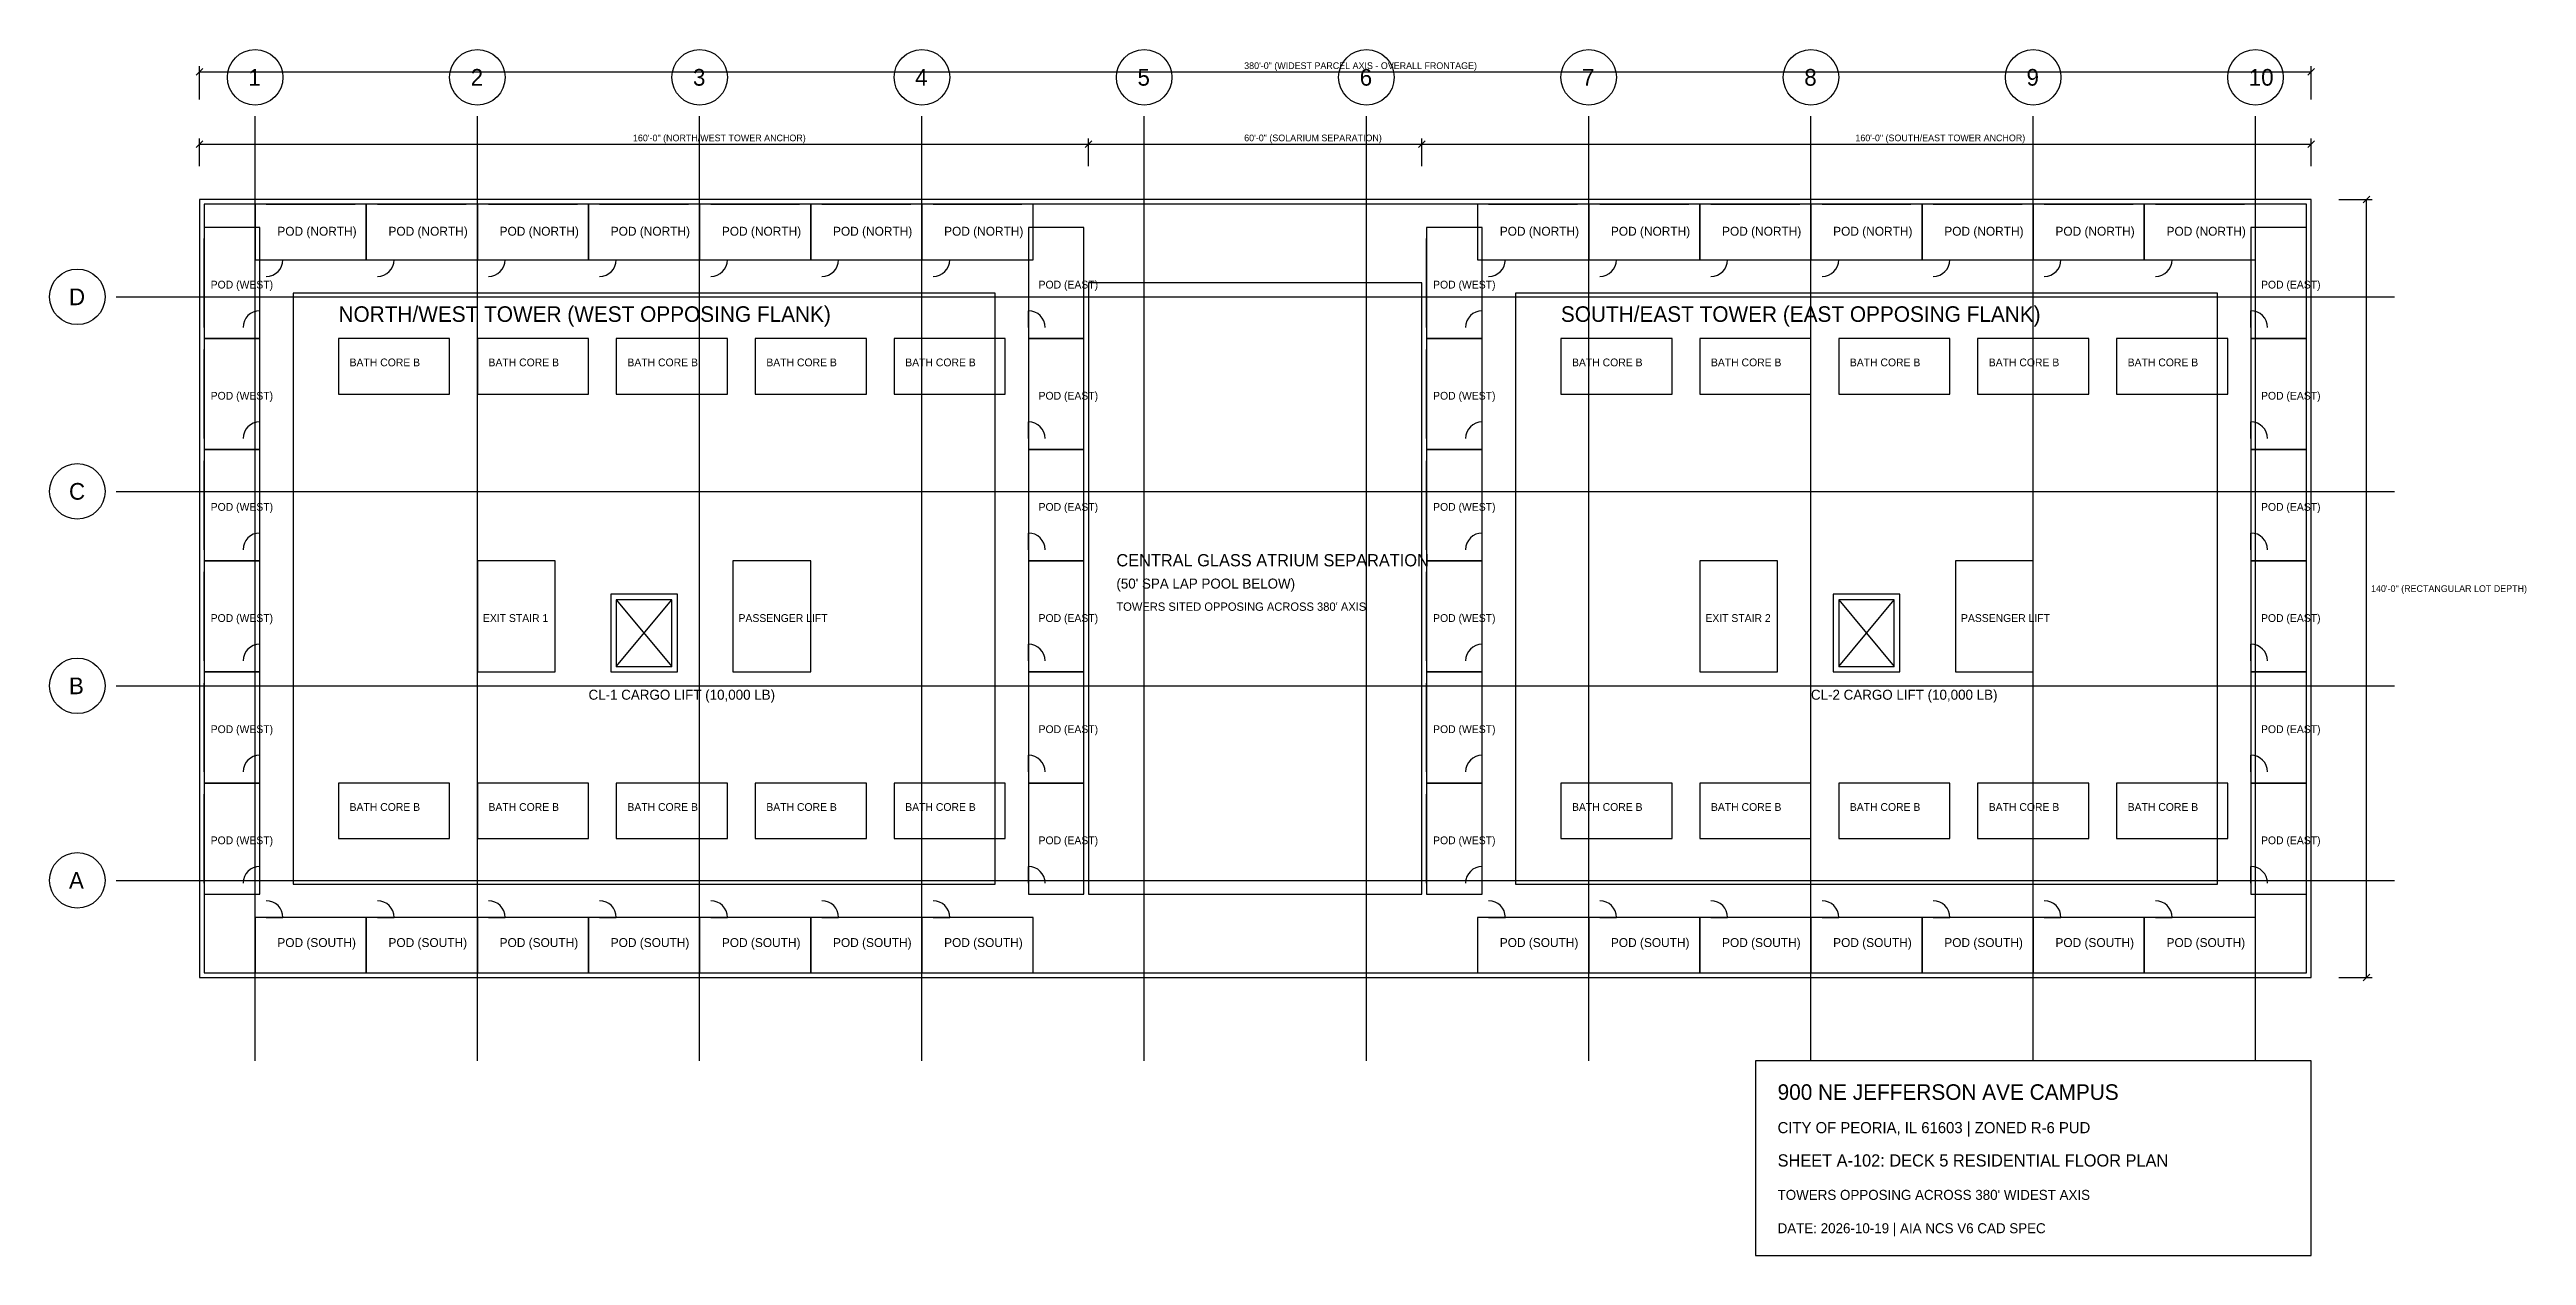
# Model space of a CAD drawing. Extents: x -27 to 419, y -50 to 167.
import ezdxf

# ---------------------------------------------------------------- set-up
doc = ezdxf.new("R2010")
doc.units = 0
for name, color, linetype in [('A-ANNO-DIMS', 6, 'CONTINUOUS'), ('A-ANNO-TEXT', 7, 'CONTINUOUS'), ('A-ANNO-TTLB', 7, 'CONTINUOUS'), ('A-DOOR', 4, 'CONTINUOUS'), ('A-ELEV-CARGO', 1, 'CONTINUOUS'), ('A-FLOR-FIXT', 3, 'CONTINUOUS'), ('A-GLAZ', 5, 'CONTINUOUS'), ('A-GRID', 8, 'Continuous'), ('A-WALL-EXTR', 7, 'CONTINUOUS'), ('A-WALL-INTR', 2, 'CONTINUOUS')]:
    doc.layers.add(name, color=color, linetype=linetype)

msp = doc.modelspace()

# ---------------------------------------------------------------- linework, layer by layer
at = {"layer": 'A-ANNO-DIMS'}
for p, q in [((-0.6, 162.4), (0.6, 163.6)), ((0, 158), (0, 164)), ((0, 163), (380, 163)), ((379.4, 162.4), (380.6, 163.6)), ((380, 158), (380, 164)), ((-0.6, 149.4), (0.6, 150.6)), ((0, 146), (0, 151)), ((0, 150), (160, 150)), ((159.4, 149.4), (160.6, 150.6)), ((159.4, 149.4), (160.6, 150.6)), ((160, 146), (160, 151)), ((160, 146), (160, 151)), ((160, 150), (220, 150)), ((219.4, 149.4), (220.6, 150.6)), ((219.4, 149.4), (220.6, 150.6)), ((220, 146), (220, 151)), ((220, 146), (220, 151)), ((220, 150), (380, 150)), ((379.4, 149.4), (380.6, 150.6)), ((380, 146), (380, 151)), ((385, 140), (391, 140)), ((389.4, 139.4), (390.6, 140.6)), ((390, 0), (390, 140)), ((385, 0), (391, 0)), ((389.4, -0.6), (390.6, 0.6))]:
    msp.add_line(p, q, dxfattribs=at)
at = {"layer": 'A-ANNO-TTLB'}
for p, q in [((380, -15), (280, -15)), ((280, -15), (280, -50)), ((380, -50), (380, -15)), ((280, -50), (380, -50))]:
    msp.add_line(p, q, dxfattribs=at)
at = {"layer": 'A-DOOR'}
for p, q in [((12, 129.17), (15, 129.17)), ((32, 129.17), (35, 129.17)), ((52, 129.17), (55, 129.17)), ((72, 129.17), (75, 129.17)), ((92, 129.17), (95, 129.17)), ((112, 129.17), (115, 129.17)), ((132, 129.17), (135, 129.17)), ((232, 129.17), (235, 129.17)), ((252, 129.17), (255, 129.17)), ((272, 129.17), (275, 129.17)), ((292, 129.17), (295, 129.17)), ((312, 129.17), (315, 129.17)), ((332, 129.17), (335, 129.17)), ((352, 129.17), (355, 129.17)), ((10.83, 117), (10.83, 120)), ((149.17, 117), (149.17, 120)), ((230.83, 117), (230.83, 120)), ((369.17, 117), (369.17, 120)), ((10.83, 97), (10.83, 100)), ((149.17, 97), (149.17, 100)), ((230.83, 97), (230.83, 100)), ((369.17, 97), (369.17, 100)), ((10.83, 77), (10.83, 80)), ((149.17, 77), (149.17, 80)), ((230.83, 77), (230.83, 80)), ((369.17, 77), (369.17, 80)), ((10.83, 57), (10.83, 60)), ((149.17, 57), (149.17, 60)), ((230.83, 57), (230.83, 60)), ((369.17, 57), (369.17, 60)), ((10.83, 37), (10.83, 40)), ((149.17, 37), (149.17, 40)), ((230.83, 37), (230.83, 40)), ((369.17, 37), (369.17, 40)), ((10.83, 17), (10.83, 20)), ((149.17, 17), (149.17, 20)), ((230.83, 17), (230.83, 20)), ((369.17, 17), (369.17, 20)), ((12, 10.83), (15, 10.83)), ((32, 10.83), (35, 10.83)), ((52, 10.83), (55, 10.83)), ((72, 10.83), (75, 10.83)), ((92, 10.83), (95, 10.83)), ((112, 10.83), (115, 10.83)), ((132, 10.83), (135, 10.83)), ((232, 10.83), (235, 10.83)), ((252, 10.83), (255, 10.83)), ((272, 10.83), (275, 10.83)), ((292, 10.83), (295, 10.83)), ((312, 10.83), (315, 10.83)), ((332, 10.83), (335, 10.83)), ((352, 10.83), (355, 10.83))]:
    msp.add_line(p, q, dxfattribs=at)
for centre, start, end in [((12, 129.17), 270, 360), ((32, 129.17), 270, 360), ((52, 129.17), 270, 360), ((72, 129.17), 270, 360), ((92, 129.17), 270, 360), ((112, 129.17), 270, 360), ((132, 129.17), 270, 360), ((232, 129.17), 270, 360), ((252, 129.17), 270, 360), ((272, 129.17), 270, 360), ((292, 129.17), 270, 360), ((312, 129.17), 270, 360), ((332, 129.17), 270, 360), ((352, 129.17), 270, 360), ((10.83, 117), 90, 180), ((149.17, 117), 0, 90), ((230.83, 117), 90, 180), ((369.17, 117), 0, 90), ((10.83, 97), 90, 180), ((149.17, 97), 0, 90), ((230.83, 97), 90, 180), ((369.17, 97), 0, 90), ((10.83, 77), 90, 180), ((149.17, 77), 0, 90), ((230.83, 77), 90, 180), ((369.17, 77), 0, 90), ((10.83, 57), 90, 180), ((149.17, 57), 0, 90), ((230.83, 57), 90, 180), ((369.17, 57), 0, 90), ((10.83, 37), 90, 180), ((149.17, 37), 0, 90), ((230.83, 37), 90, 180), ((369.17, 37), 0, 90), ((10.83, 17), 90, 180), ((149.17, 17), 0, 90), ((230.83, 17), 90, 180), ((369.17, 17), 0, 90), ((12, 10.83), 0, 90), ((32, 10.83), 0, 90), ((52, 10.83), 0, 90), ((72, 10.83), 0, 90), ((92, 10.83), 0, 90), ((112, 10.83), 0, 90), ((132, 10.83), 0, 90), ((232, 10.83), 0, 90), ((252, 10.83), 0, 90), ((272, 10.83), 0, 90), ((292, 10.83), 0, 90), ((312, 10.83), 0, 90), ((332, 10.83), 0, 90), ((352, 10.83), 0, 90)]:
    msp.add_arc(centre, 3, start, end, dxfattribs=at)
at = {"layer": 'A-ELEV-CARGO'}
for p, q in [((86, 69), (74, 69)), ((74, 69), (74, 55)), ((85, 68), (75, 68)), ((75, 68), (75, 56)), ((75, 56), (85, 68)), ((75, 68), (85, 56)), ((85, 56), (85, 68)), ((86, 55), (86, 69)), ((306, 69), (294, 69)), ((294, 69), (294, 55)), ((305, 68), (295, 68)), ((295, 68), (295, 56)), ((295, 56), (305, 68)), ((295, 68), (305, 56)), ((305, 56), (305, 68)), ((306, 55), (306, 69)), ((74, 55), (86, 55)), ((75, 56), (85, 56)), ((294, 55), (306, 55)), ((295, 56), (305, 56))]:
    msp.add_line(p, q, dxfattribs=at)
at = {"layer": 'A-FLOR-FIXT'}
for p, q in [((45, 115), (25, 115)), ((25, 115), (25, 105)), ((45, 105), (45, 115)), ((70, 115), (50, 115)), ((50, 115), (50, 105)), ((70, 105), (70, 115)), ((95, 115), (75, 115)), ((75, 115), (75, 105)), ((95, 105), (95, 115)), ((120, 115), (100, 115)), ((100, 115), (100, 105)), ((120, 105), (120, 115)), ((145, 115), (125, 115)), ((125, 115), (125, 105)), ((145, 105), (145, 115)), ((265, 115), (245, 115)), ((245, 115), (245, 105)), ((265, 105), (265, 115)), ((290, 115), (270, 115)), ((270, 115), (270, 105)), ((290, 105), (290, 115)), ((315, 115), (295, 115)), ((295, 115), (295, 105)), ((315, 105), (315, 115)), ((340, 115), (320, 115)), ((320, 115), (320, 105)), ((340, 105), (340, 115)), ((365, 115), (345, 115)), ((345, 115), (345, 105)), ((365, 105), (365, 115)), ((25, 105), (45, 105)), ((50, 105), (70, 105)), ((75, 105), (95, 105)), ((100, 105), (120, 105)), ((125, 105), (145, 105)), ((245, 105), (265, 105)), ((270, 105), (290, 105)), ((295, 105), (315, 105)), ((320, 105), (340, 105)), ((345, 105), (365, 105)), ((45, 35), (25, 35)), ((25, 35), (25, 25)), ((45, 25), (45, 35)), ((70, 35), (50, 35)), ((50, 35), (50, 25)), ((70, 25), (70, 35)), ((95, 35), (75, 35)), ((75, 35), (75, 25)), ((95, 25), (95, 35)), ((120, 35), (100, 35)), ((100, 35), (100, 25)), ((120, 25), (120, 35)), ((145, 35), (125, 35)), ((125, 35), (125, 25)), ((145, 25), (145, 35)), ((265, 35), (245, 35)), ((245, 35), (245, 25)), ((265, 25), (265, 35)), ((290, 35), (270, 35)), ((270, 35), (270, 25)), ((290, 25), (290, 35)), ((315, 35), (295, 35)), ((295, 35), (295, 25)), ((315, 25), (315, 35)), ((340, 35), (320, 35)), ((320, 35), (320, 25)), ((340, 25), (340, 35)), ((365, 35), (345, 35)), ((345, 35), (345, 25)), ((365, 25), (365, 35)), ((25, 25), (45, 25)), ((50, 25), (70, 25)), ((75, 25), (95, 25)), ((100, 25), (120, 25)), ((125, 25), (145, 25)), ((245, 25), (265, 25)), ((270, 25), (290, 25)), ((295, 25), (315, 25)), ((320, 25), (340, 25)), ((345, 25), (365, 25))]:
    msp.add_line(p, q, dxfattribs=at)
at = {"layer": 'A-GLAZ'}
for p, q in [((12, 139.17), (28, 139.17)), ((32, 139.17), (48, 139.17)), ((52, 139.17), (68, 139.17)), ((72, 139.17), (88, 139.17)), ((92, 139.17), (108, 139.17)), ((112, 139.17), (128, 139.17)), ((132, 139.17), (148, 139.17)), ((232, 139.17), (248, 139.17)), ((252, 139.17), (268, 139.17)), ((272, 139.17), (288, 139.17)), ((292, 139.17), (308, 139.17)), ((312, 139.17), (328, 139.17)), ((332, 139.17), (348, 139.17)), ((352, 139.17), (368, 139.17)), ((0.83, 117), (0.83, 133)), ((159.17, 117), (159.17, 133)), ((220.83, 117), (220.83, 133)), ((379.17, 117), (379.17, 133)), ((220, 125), (160, 125)), ((160, 125), (160, 15)), ((220, 15), (220, 125)), ((0.83, 97), (0.83, 113)), ((159.17, 97), (159.17, 113)), ((220.83, 97), (220.83, 113)), ((379.17, 97), (379.17, 113)), ((0.83, 77), (0.83, 93)), ((159.17, 77), (159.17, 93)), ((220.83, 77), (220.83, 93)), ((379.17, 77), (379.17, 93)), ((0.83, 57), (0.83, 73)), ((159.17, 57), (159.17, 73)), ((220.83, 57), (220.83, 73)), ((379.17, 57), (379.17, 73)), ((0.83, 37), (0.83, 53)), ((159.17, 37), (159.17, 53)), ((220.83, 37), (220.83, 53)), ((379.17, 37), (379.17, 53)), ((0.83, 17), (0.83, 33)), ((159.17, 17), (159.17, 33)), ((220.83, 17), (220.83, 33)), ((379.17, 17), (379.17, 33)), ((160, 15), (220, 15)), ((12, 0.83), (28, 0.83)), ((32, 0.83), (48, 0.83)), ((52, 0.83), (68, 0.83)), ((72, 0.83), (88, 0.83)), ((92, 0.83), (108, 0.83)), ((112, 0.83), (128, 0.83)), ((132, 0.83), (148, 0.83)), ((232, 0.83), (248, 0.83)), ((252, 0.83), (268, 0.83)), ((272, 0.83), (288, 0.83)), ((292, 0.83), (308, 0.83)), ((312, 0.83), (328, 0.83)), ((332, 0.83), (348, 0.83)), ((352, 0.83), (368, 0.83))]:
    msp.add_line(p, q, dxfattribs=at)
at = {"layer": 'A-GRID'}
for p, q in [((10, -15), (10, 155)), ((50, -15), (50, 155)), ((90, -15), (90, 155)), ((130, -15), (130, 155)), ((170, -15), (170, 155)), ((210, -15), (210, 155)), ((250, -15), (250, 155)), ((290, -15), (290, 155)), ((330, -15), (330, 155)), ((370, -15), (370, 155)), ((-15, 122.5), (395, 122.5)), ((-15, 87.5), (395, 87.5)), ((-15, 52.5), (395, 52.5)), ((-15, 17.5), (395, 17.5))]:
    msp.add_line(p, q, dxfattribs=at)
for centre in [(10, 162), (50, 162), (90, 162), (130, 162), (170, 162), (210, 162), (250, 162), (290, 162), (330, 162), (370, 162), (-22, 122.5), (-22, 87.5), (-22, 52.5), (-22, 17.5)]:
    msp.add_circle(centre, 5, dxfattribs=at)
at = {"layer": 'A-WALL-EXTR'}
for p, q in [((380, 140), (0, 140)), ((0, 140), (0, 0)), ((379.17, 139.17), (0.83, 139.17)), ((0.83, 139.17), (0.83, 0.83)), ((379.17, 0.83), (379.17, 139.17)), ((380, 0), (380, 140)), ((0, 0), (380, 0)), ((0.83, 0.83), (379.17, 0.83))]:
    msp.add_line(p, q, dxfattribs=at)
at = {"layer": 'A-WALL-INTR'}
for p, q in [((30, 139.17), (10, 139.17)), ((10, 139.17), (10, 129.17)), ((30, 129.17), (30, 139.17)), ((50, 139.17), (30, 139.17)), ((30, 139.17), (30, 129.17)), ((50, 129.17), (50, 139.17)), ((70, 139.17), (50, 139.17)), ((50, 139.17), (50, 129.17)), ((70, 129.17), (70, 139.17)), ((90, 139.17), (70, 139.17)), ((70, 139.17), (70, 129.17)), ((90, 129.17), (90, 139.17)), ((110, 139.17), (90, 139.17)), ((90, 139.17), (90, 129.17)), ((110, 129.17), (110, 139.17)), ((130, 139.17), (110, 139.17)), ((110, 139.17), (110, 129.17)), ((130, 129.17), (130, 139.17)), ((150, 139.17), (130, 139.17)), ((130, 139.17), (130, 129.17)), ((150, 129.17), (150, 139.17)), ((250, 139.17), (230, 139.17)), ((230, 139.17), (230, 129.17)), ((250, 129.17), (250, 139.17)), ((270, 139.17), (250, 139.17)), ((250, 139.17), (250, 129.17)), ((270, 129.17), (270, 139.17)), ((290, 139.17), (270, 139.17)), ((270, 139.17), (270, 129.17)), ((290, 129.17), (290, 139.17)), ((310, 139.17), (290, 139.17)), ((290, 139.17), (290, 129.17)), ((310, 129.17), (310, 139.17)), ((330, 139.17), (310, 139.17)), ((310, 139.17), (310, 129.17)), ((330, 129.17), (330, 139.17)), ((350, 139.17), (330, 139.17)), ((330, 139.17), (330, 129.17)), ((350, 129.17), (350, 139.17)), ((370, 139.17), (350, 139.17)), ((350, 139.17), (350, 129.17)), ((370, 129.17), (370, 139.17)), ((10.83, 135), (0.83, 135)), ((0.83, 135), (0.83, 115)), ((10.83, 115), (10.83, 135)), ((159.17, 135), (149.17, 135)), ((149.17, 135), (149.17, 115)), ((159.17, 115), (159.17, 135)), ((230.83, 135), (220.83, 135)), ((220.83, 135), (220.83, 115)), ((230.83, 115), (230.83, 135)), ((379.17, 135), (369.17, 135)), ((369.17, 135), (369.17, 115)), ((379.17, 115), (379.17, 135)), ((10, 129.17), (30, 129.17)), ((30, 129.17), (50, 129.17)), ((50, 129.17), (70, 129.17)), ((70, 129.17), (90, 129.17)), ((90, 129.17), (110, 129.17)), ((110, 129.17), (130, 129.17)), ((130, 129.17), (150, 129.17)), ((230, 129.17), (250, 129.17)), ((250, 129.17), (270, 129.17)), ((270, 129.17), (290, 129.17)), ((290, 129.17), (310, 129.17)), ((310, 129.17), (330, 129.17)), ((330, 129.17), (350, 129.17)), ((350, 129.17), (370, 129.17)), ((143.17, 123.17), (16.83, 123.17)), ((16.83, 123.17), (16.83, 16.83)), ((143.17, 16.83), (143.17, 123.17)), ((363.17, 123.17), (236.83, 123.17)), ((236.83, 123.17), (236.83, 16.83)), ((363.17, 16.83), (363.17, 123.17)), ((10.83, 115), (0.83, 115)), ((0.83, 115), (0.83, 95)), ((0.83, 115), (10.83, 115)), ((10.83, 95), (10.83, 115)), ((159.17, 115), (149.17, 115)), ((149.17, 115), (149.17, 95)), ((149.17, 115), (159.17, 115)), ((159.17, 95), (159.17, 115)), ((230.83, 115), (220.83, 115)), ((220.83, 115), (220.83, 95)), ((220.83, 115), (230.83, 115)), ((230.83, 95), (230.83, 115)), ((379.17, 115), (369.17, 115)), ((369.17, 115), (369.17, 95)), ((369.17, 115), (379.17, 115)), ((379.17, 95), (379.17, 115)), ((10.83, 95), (0.83, 95)), ((0.83, 95), (0.83, 75)), ((0.83, 95), (10.83, 95)), ((10.83, 75), (10.83, 95)), ((159.17, 95), (149.17, 95)), ((149.17, 95), (149.17, 75)), ((149.17, 95), (159.17, 95)), ((159.17, 75), (159.17, 95)), ((230.83, 95), (220.83, 95)), ((220.83, 95), (220.83, 75)), ((220.83, 95), (230.83, 95)), ((230.83, 75), (230.83, 95)), ((379.17, 95), (369.17, 95)), ((369.17, 95), (369.17, 75)), ((369.17, 95), (379.17, 95)), ((379.17, 75), (379.17, 95)), ((10.83, 75), (0.83, 75)), ((0.83, 75), (0.83, 55)), ((0.83, 75), (10.83, 75)), ((10.83, 55), (10.83, 75)), ((64, 75), (50, 75)), ((50, 75), (50, 55)), ((64, 55), (64, 75)), ((110, 75), (96, 75)), ((96, 75), (96, 55)), ((110, 55), (110, 75)), ((159.17, 75), (149.17, 75)), ((149.17, 75), (149.17, 55)), ((149.17, 75), (159.17, 75)), ((159.17, 55), (159.17, 75)), ((230.83, 75), (220.83, 75)), ((220.83, 75), (220.83, 55)), ((220.83, 75), (230.83, 75)), ((230.83, 55), (230.83, 75)), ((284, 75), (270, 75)), ((270, 75), (270, 55)), ((284, 55), (284, 75)), ((330, 75), (316, 75)), ((316, 75), (316, 55)), ((330, 55), (330, 75)), ((379.17, 75), (369.17, 75)), ((369.17, 75), (369.17, 55)), ((369.17, 75), (379.17, 75)), ((379.17, 55), (379.17, 75)), ((10.83, 55), (0.83, 55)), ((0.83, 55), (0.83, 35)), ((0.83, 55), (10.83, 55)), ((10.83, 35), (10.83, 55)), ((50, 55), (64, 55)), ((96, 55), (110, 55)), ((159.17, 55), (149.17, 55)), ((149.17, 55), (149.17, 35)), ((149.17, 55), (159.17, 55)), ((159.17, 35), (159.17, 55)), ((230.83, 55), (220.83, 55)), ((220.83, 55), (220.83, 35)), ((220.83, 55), (230.83, 55)), ((230.83, 35), (230.83, 55)), ((270, 55), (284, 55)), ((316, 55), (330, 55)), ((379.17, 55), (369.17, 55)), ((369.17, 55), (369.17, 35)), ((369.17, 55), (379.17, 55)), ((379.17, 35), (379.17, 55)), ((10.83, 35), (0.83, 35)), ((0.83, 35), (0.83, 15)), ((0.83, 35), (10.83, 35)), ((10.83, 15), (10.83, 35)), ((159.17, 35), (149.17, 35)), ((149.17, 35), (149.17, 15)), ((149.17, 35), (159.17, 35)), ((159.17, 15), (159.17, 35)), ((230.83, 35), (220.83, 35)), ((220.83, 35), (220.83, 15)), ((220.83, 35), (230.83, 35)), ((230.83, 15), (230.83, 35)), ((379.17, 35), (369.17, 35)), ((369.17, 35), (369.17, 15)), ((369.17, 35), (379.17, 35)), ((379.17, 15), (379.17, 35)), ((0.83, 15), (10.83, 15)), ((16.83, 16.83), (143.17, 16.83)), ((149.17, 15), (159.17, 15)), ((220.83, 15), (230.83, 15)), ((236.83, 16.83), (363.17, 16.83)), ((369.17, 15), (379.17, 15)), ((30, 10.83), (10, 10.83)), ((10, 10.83), (10, 0.83)), ((30, 0.83), (30, 10.83)), ((50, 10.83), (30, 10.83)), ((30, 10.83), (30, 0.83)), ((50, 0.83), (50, 10.83)), ((70, 10.83), (50, 10.83)), ((50, 10.83), (50, 0.83)), ((70, 0.83), (70, 10.83)), ((90, 10.83), (70, 10.83)), ((70, 10.83), (70, 0.83)), ((90, 0.83), (90, 10.83)), ((110, 10.83), (90, 10.83)), ((90, 10.83), (90, 0.83)), ((110, 0.83), (110, 10.83)), ((130, 10.83), (110, 10.83)), ((110, 10.83), (110, 0.83)), ((130, 0.83), (130, 10.83)), ((150, 10.83), (130, 10.83)), ((130, 10.83), (130, 0.83)), ((150, 0.83), (150, 10.83)), ((250, 10.83), (230, 10.83)), ((230, 10.83), (230, 0.83)), ((250, 0.83), (250, 10.83)), ((270, 10.83), (250, 10.83)), ((250, 10.83), (250, 0.83)), ((270, 0.83), (270, 10.83)), ((290, 10.83), (270, 10.83)), ((270, 10.83), (270, 0.83)), ((290, 0.83), (290, 10.83)), ((310, 10.83), (290, 10.83)), ((290, 10.83), (290, 0.83)), ((310, 0.83), (310, 10.83)), ((330, 10.83), (310, 10.83)), ((310, 10.83), (310, 0.83)), ((330, 0.83), (330, 10.83)), ((350, 10.83), (330, 10.83)), ((330, 10.83), (330, 0.83)), ((350, 0.83), (350, 10.83)), ((370, 10.83), (350, 10.83)), ((350, 10.83), (350, 0.83)), ((370, 0.83), (370, 10.83)), ((10, 0.83), (30, 0.83)), ((30, 0.83), (50, 0.83)), ((50, 0.83), (70, 0.83)), ((70, 0.83), (90, 0.83)), ((90, 0.83), (110, 0.83)), ((110, 0.83), (130, 0.83)), ((130, 0.83), (150, 0.83)), ((230, 0.83), (250, 0.83)), ((250, 0.83), (270, 0.83)), ((270, 0.83), (290, 0.83)), ((290, 0.83), (310, 0.83)), ((310, 0.83), (330, 0.83)), ((330, 0.83), (350, 0.83)), ((350, 0.83), (370, 0.83))]:
    msp.add_line(p, q, dxfattribs=at)

# ---------------------------------------------------------------- texts
at = {"layer": 'A-ANNO-DIMS'}
for s, p in [('380\'-0" (WIDEST PARCEL AXIS - OVERALL FRONTAGE)', (188, 163.5)), ('160\'-0" (NORTH/WEST TOWER ANCHOR)', (78, 150.5)), ('60\'-0" (SOLARIUM SEPARATION)', (188, 150.5)), ('160\'-0" (SOUTH/EAST TOWER ANCHOR)', (298, 150.5)), ('140\'-0" (RECTANGULAR LOT DEPTH)', (390.8, 69.4))]:
    msp.add_text(s, height=1.2, dxfattribs=at).set_placement(p)
at = {"layer": 'A-ANNO-TEXT'}
for s, height, p in [('1', 3, (8.8, 160.5)), ('2', 3, (48.8, 160.5)), ('3', 3, (88.8, 160.5)), ('4', 3, (128.8, 160.5)), ('5', 3, (168.8, 160.5)), ('6', 3, (208.8, 160.5)), ('7', 3, (248.8, 160.5)), ('8', 3, (288.8, 160.5)), ('9', 3, (328.8, 160.5)), ('10', 3, (368.8, 160.5)), ('POD (NORTH)', 1.6, (14, 133.5)), ('POD (NORTH)', 1.6, (34, 133.5)), ('POD (NORTH)', 1.6, (54, 133.5)), ('POD (NORTH)', 1.6, (74, 133.5)), ('POD (NORTH)', 1.6, (94, 133.5)), ('POD (NORTH)', 1.6, (114, 133.5)), ('POD (NORTH)', 1.6, (134, 133.5)), ('POD (NORTH)', 1.6, (234, 133.5)), ('POD (NORTH)', 1.6, (254, 133.5)), ('POD (NORTH)', 1.6, (274, 133.5)), ('POD (NORTH)', 1.6, (294, 133.5)), ('POD (NORTH)', 1.6, (314, 133.5)), ('POD (NORTH)', 1.6, (334, 133.5)), ('POD (NORTH)', 1.6, (354, 133.5)), ('POD (WEST)', 1.4, (2, 124)), ('POD (EAST)', 1.4, (151, 124)), ('POD (WEST)', 1.4, (222, 124)), ('POD (EAST)', 1.4, (371, 124)), ('D', 3, (-23.5, 121)), ('NORTH/WEST TOWER (WEST OPPOSING FLANK)', 2.8, (25, 118)), ('SOUTH/EAST TOWER (EAST OPPOSING FLANK)', 2.8, (245, 118)), ('BATH CORE B', 1.4, (27, 110)), ('BATH CORE B', 1.4, (52, 110)), ('BATH CORE B', 1.4, (77, 110)), ('BATH CORE B', 1.4, (102, 110)), ('BATH CORE B', 1.4, (127, 110)), ('BATH CORE B', 1.4, (247, 110)), ('BATH CORE B', 1.4, (272, 110)), ('BATH CORE B', 1.4, (297, 110)), ('BATH CORE B', 1.4, (322, 110)), ('BATH CORE B', 1.4, (347, 110)), ('POD (WEST)', 1.4, (2, 104)), ('POD (EAST)', 1.4, (151, 104)), ('POD (WEST)', 1.4, (222, 104)), ('POD (EAST)', 1.4, (371, 104)), ('C', 3, (-23.5, 86)), ('POD (WEST)', 1.4, (2, 84)), ('POD (EAST)', 1.4, (151, 84)), ('POD (WEST)', 1.4, (222, 84)), ('POD (EAST)', 1.4, (371, 84)), ('CENTRAL GLASS ATRIUM SEPARATION', 2.2, (165, 74)), ("(50' SPA LAP POOL BELOW)", 1.8, (165, 70)), ("TOWERS SITED OPPOSING ACROSS 380' AXIS", 1.5, (165, 66)), ('POD (WEST)', 1.4, (2, 64)), ('EXIT STAIR 1', 1.4, (51, 64)), ('PASSENGER LIFT', 1.4, (97, 64)), ('POD (EAST)', 1.4, (151, 64)), ('POD (WEST)', 1.4, (222, 64)), ('EXIT STAIR 2', 1.4, (271, 64)), ('PASSENGER LIFT', 1.4, (317, 64)), ('POD (EAST)', 1.4, (371, 64)), ('B', 3, (-23.5, 51)), ('CL-1 CARGO LIFT (10,000 LB)', 1.8, (70, 50)), ('CL-2 CARGO LIFT (10,000 LB)', 1.8, (290, 50)), ('POD (WEST)', 1.4, (2, 44)), ('POD (EAST)', 1.4, (151, 44)), ('POD (WEST)', 1.4, (222, 44)), ('POD (EAST)', 1.4, (371, 44)), ('BATH CORE B', 1.4, (27, 30)), ('BATH CORE B', 1.4, (52, 30)), ('BATH CORE B', 1.4, (77, 30)), ('BATH CORE B', 1.4, (102, 30)), ('BATH CORE B', 1.4, (127, 30)), ('BATH CORE B', 1.4, (247, 30)), ('BATH CORE B', 1.4, (272, 30)), ('BATH CORE B', 1.4, (297, 30)), ('BATH CORE B', 1.4, (322, 30)), ('BATH CORE B', 1.4, (347, 30)), ('POD (WEST)', 1.4, (2, 24)), ('POD (EAST)', 1.4, (151, 24)), ('POD (WEST)', 1.4, (222, 24)), ('POD (EAST)', 1.4, (371, 24)), ('A', 3, (-23.5, 16)), ('POD (SOUTH)', 1.6, (14, 5.5)), ('POD (SOUTH)', 1.6, (34, 5.5)), ('POD (SOUTH)', 1.6, (54, 5.5)), ('POD (SOUTH)', 1.6, (74, 5.5)), ('POD (SOUTH)', 1.6, (94, 5.5)), ('POD (SOUTH)', 1.6, (114, 5.5)), ('POD (SOUTH)', 1.6, (134, 5.5)), ('POD (SOUTH)', 1.6, (234, 5.5)), ('POD (SOUTH)', 1.6, (254, 5.5)), ('POD (SOUTH)', 1.6, (274, 5.5)), ('POD (SOUTH)', 1.6, (294, 5.5)), ('POD (SOUTH)', 1.6, (314, 5.5)), ('POD (SOUTH)', 1.6, (334, 5.5)), ('POD (SOUTH)', 1.6, (354, 5.5))]:
    msp.add_text(s, height=height, dxfattribs=at).set_placement(p)
at = {"layer": 'A-ANNO-TTLB'}
for s, height, p in [('900 NE JEFFERSON AVE CAMPUS', 2.8, (284, -22)), ('CITY OF PEORIA, IL 61603 | ZONED R-6 PUD', 2, (284, -28)), ('SHEET A-102: DECK 5 RESIDENTIAL FLOOR PLAN', 2.2, (284, -34)), ("TOWERS OPPOSING ACROSS 380' WIDEST AXIS", 1.8, (284, -40)), ('DATE: 2026-10-19 | AIA NCS V6 CAD SPEC', 1.8, (284, -46))]:
    msp.add_text(s, height=height, dxfattribs=at).set_placement(p)

doc.saveas('drawing.dxf')
